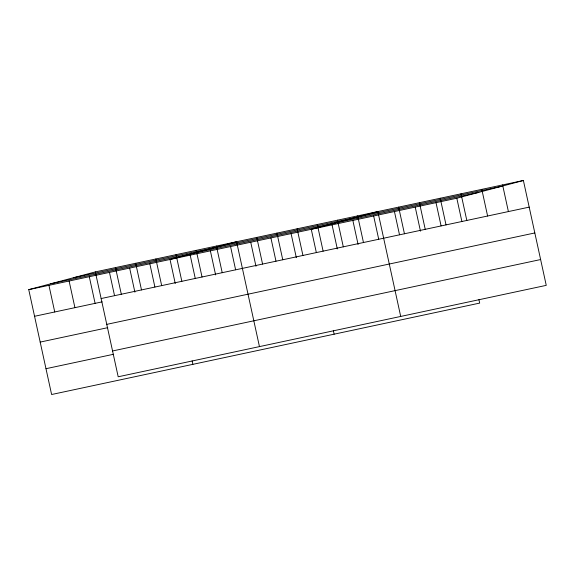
<?xml version="1.0" encoding="UTF-8"?>
<svg xmlns="http://www.w3.org/2000/svg" width="575" height="575" viewBox="0 0 575 575"><rect width="100%" height="100%" fill="white"/><g stroke="black" fill="none" stroke-linecap="round" stroke-linejoin="round"><path stroke-width="0.86" d="M478.925 299.654L479.672 303.097L51.613 394.515L28.75 289.642L95.328 271.903L523.387 180.485L546.25 285.358L118.191 376.783L95.328 271.903M28.75 289.642L456.809 198.217L523.387 180.485M73.356 277.761L501.414 186.336M50.722 283.784L478.781 192.366M101.135 298.547L529.194 207.129M34.557 316.286L102.12 301.853M106.763 324.365L534.822 232.947M40.185 342.096L107.748 327.671M112.563 350.966L540.622 259.548M45.986 368.697L113.548 354.272M502.593 184.927L508.401 211.571M481.8 189.369L487.607 216.013M461.006 193.811L466.821 220.455M456.809 198.217L461.869 221.425M440.22 198.246L446.027 224.89M436.015 202.659L441.075 225.867M419.427 202.688L425.234 229.332M415.222 207.101L420.476 231.164M398.633 207.129L404.448 233.773M394.436 211.542L399.496 234.744M400.71 316.444L377.847 211.571L311.269 229.303L316.329 252.511M373.642 215.977L378.702 239.186M357.664 215.877L363.472 242.521M352.849 220.419L358.096 244.49M337.482 220.189L343.297 246.833M332.062 224.861L337.309 248.925M317.307 224.502L323.114 251.146M333.385 330.733L334.132 334.176M297.124 228.807L302.932 255.451M291.087 233.608L296.333 257.679M276.942 233.119L282.756 259.763M270.911 237.921L275.971 261.129M256.766 237.425L262.574 264.069M250.729 242.233L255.976 266.297M259.454 346.61L236.584 241.737L170.006 259.469L175.26 283.533M230.546 246.538L235.606 269.747M216.401 246.05L222.216 272.694M210.371 250.851L215.618 274.915M196.226 250.355L202.033 276.999M190.188 255.163L195.248 278.365M176.043 254.667L181.851 281.312M192.122 360.906L192.877 364.349M155.868 258.98L161.676 285.624M149.831 263.781L154.891 286.99M135.686 263.285L141.493 289.929M129.648 268.087L134.895 292.158M115.503 267.598L121.318 294.242M109.473 272.399L114.533 295.607M89.29 276.712L95.098 303.356M69.108 281.017L74.922 307.661M48.932 285.329L54.74 311.973"/></g></svg>
